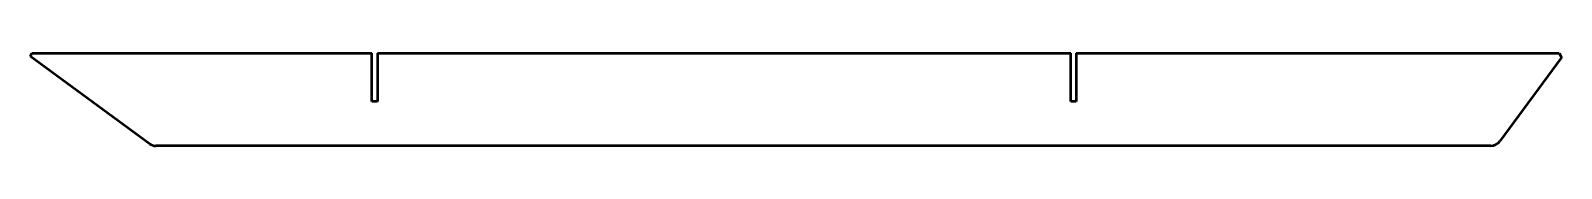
# Model space of a CAD drawing. Header units: millimetres. Extents: x 0 to 826, y 1 to 51.
import ezdxf

# ---------------------------------------------------------------- set-up
doc = ezdxf.new("R2010")
doc.units = ezdxf.units.MM
doc.layers.add('IV_OUTER_PROFILE', color=7, linetype='Continuous', lineweight=50)

msp = doc.modelspace()

# ---------------------------------------------------------------- linework, layer by layer
at = {"layer": 'IV_OUTER_PROFILE'}
for p, q in [((0, 48.8), (0.58, 50.58)), ((0.58, 50.58), (184.08, 50.58)), ((184.08, 24.58), (184.08, 50.58)), ((187.08, 50.58), (561.08, 50.58)), ((187.08, 50.58), (187.08, 24.58)), ((561.08, 24.58), (561.08, 50.58)), ((564.08, 50.58), (564.08, 24.58)), ((564.08, 50.58), (824.58, 50.58)), ((824.58, 50.58), (825.81, 48.16)), ((64.06, 1.74), (0, 48.8)), ((825.81, 48.16), (792.65, 3.03)), ((187.08, 24.58), (184.08, 24.58)), ((564.08, 24.58), (561.08, 24.58)), ((787.82, 0.58), (67.62, 0.58))]:
    msp.add_line(p, q, dxfattribs=at)
for centre, start, end in [((67.62, 6.58), 233.7, 270), ((787.82, 6.58), 270, 323.7)]:
    msp.add_arc(centre, 6, start, end, dxfattribs=at)

doc.saveas('drawing.dxf')
